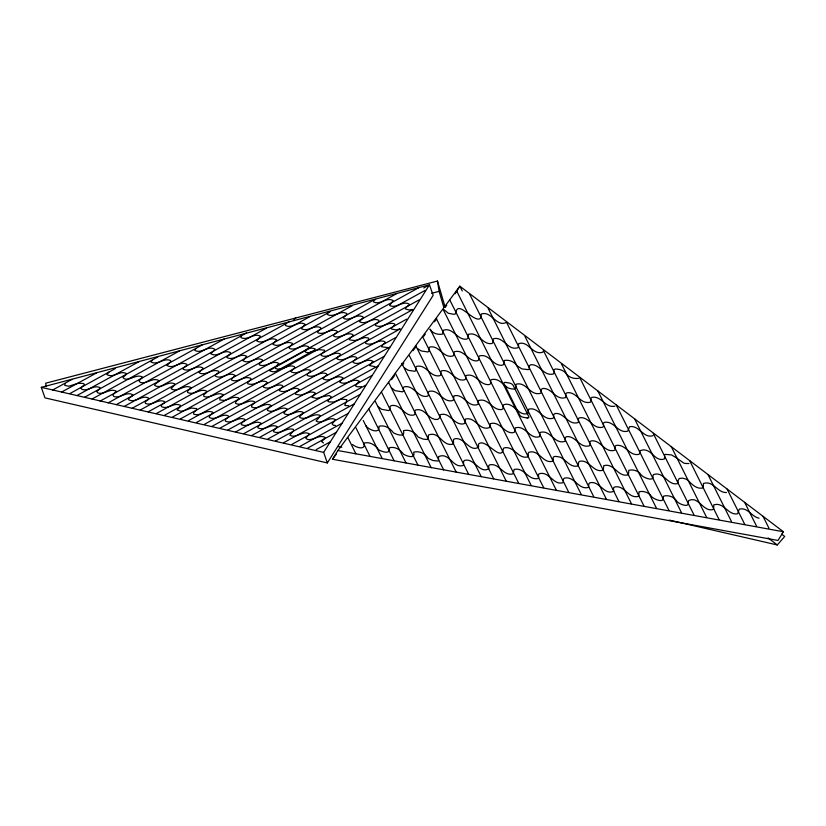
<?xml version="1.0" encoding="UTF-8"?>
<svg xmlns="http://www.w3.org/2000/svg" width="826" height="826" viewBox="0 0 826 826"><rect width="100%" height="100%" fill="white"/><g stroke="black" fill="none" stroke-linecap="round" stroke-linejoin="round"><path stroke-width="1.24" d="M615.246 448.58L615.205 449.705L614.059 450.459C603.94 452.555 600.967 439.535 591.199 440.898L589.847 441.765L590.115 444.853L589.289 445.885C579.284 448.394 575.97 435.498 566.471 436.675L565.232 437.79L565.294 440.898L564.199 441.58C553.812 443.954 550.384 429.313 540.101 432.452L539.481 436.675C529.342 439.855 525.656 424.657 515.228 427.899L514.629 432.091L512.626 432.783C503.602 433.134 500.133 420.837 490.293 423.666L489.704 427.517C479.183 431.544 475.508 416.159 465.337 419.123L464.883 423.346L463.087 423.955C453.515 425.122 449.933 411.369 440.031 414.797L439.855 417.44L437.925 419.371C428.25 420.826 425.689 407.425 415.602 410.026L414.714 411.007L415.127 414.115L413.847 415.055C404.069 416.903 401.013 403.625 391.235 405.607L390.161 406.475L389.789 409.686L388.716 410.584L381.571 409.314L377.637 406.165M639.778 452.493L639.737 453.722L638.519 454.445C628.896 456.045 625.592 443.583 615.866 445.503L614.874 446.629L615.194 448.487M543.322 350.813L543.126 351.866L541.918 352.475C531.903 354.622 528.475 340.508 518.666 343.647L518.315 347.57C507.742 351.484 503.963 336.306 493.741 338.66L492.885 339.558L492.998 342.377L492.028 343.492C482.167 345.299 478.698 331.309 468.425 334.354L467.95 338.247L466.535 339.176C456.995 340.364 453.185 326.724 443.149 330.359L442.767 334.065C438.224 335.057 432.659 333.508 430.005 329.46M332.496 459.246L337.875 450.531L459.834 286.188L783.399 531.758L778.009 540.472L332.496 459.246L336.327 454.073M455.116 293.808L459.834 286.188L462.281 291.01M327.333 462.932L323.647 452.4L429.468 284.815L433.154 295.347L327.333 462.932L44.986 397.874L41.3 387.342L429.468 284.815L423.738 287.995M506.493 322.357C496.199 327.602 491.511 310.39 481.238 314.045L480.938 317.473L480.133 318.568C473.608 322.925 457.005 298.269 455.776 313.643L454.114 314.355L448.322 313.26L443.645 309.399M65.068 383.884L64.779 385.391L68.764 386.248L78.098 383.295L83.55 383.47L84.5 384.596L80.68 388.055L82.166 389.49C88.361 391.39 93.978 384.524 100.029 387.611L100.173 388.375L96.725 391.607L98.015 393C104.386 395.024 110.168 387.673 116.363 391.245L112.832 395.004L113.854 396.501C120.328 398.793 126.326 391.121 132.635 394.673L132.625 395.613L129.228 398.07L128.402 399.588C135.02 403.8 141.721 394.456 148.566 398.029L147.999 399.701L145.18 401.87L145.417 403.418C151.984 406.34 158.014 398.4 164.57 401.56L164.725 402.469L161.421 405.122L161.4 406.619C167.854 410.047 173.925 401.901 180.419 405.318L180.233 406.753L177.115 409.975L180.636 411.183A5.503 1.776 -19.3 0 0 184.817 410.377L191.343 408.044L196.64 408.622L196.536 410.15L193.697 412.432L193.635 414.094C200.119 416.893 206.077 409.19 212.581 412.174L212.871 413.165L209.639 415.746L209.298 417.491C215.71 420.992 221.771 413.041 228.244 415.798L228.544 416.965L225.694 419.278L225.281 421.043C231.879 424.564 237.919 416.335 244.589 419.236L245.033 420.279L241.946 422.685L241.254 424.512C247.872 428.364 254.573 419.298 261.171 423.294L257.733 427.094L257.929 427.816C264.403 431.502 270.876 422.819 277.319 426.743L273.447 430.955L273.602 431.709C280.282 434.961 286.467 427.218 293.375 429.324L293.581 430.769L289.864 435.147C295.966 439.153 303.07 429.819 309.399 433.929L305.847 438.162L307.344 439.484C313.539 440.712 319.435 433.898 325.33 437.574L321.686 441.642L323.472 442.942M391.555 379.65L394.621 375.52M402.293 365.185L403.821 363.11M413.031 350.709L416.097 346.579M423.769 336.244L425.297 334.169M434.507 321.768L436.799 318.671M445.245 307.303L446.773 305.228M285.796 323.947L285.404 325.496C292.074 329.037 298.547 320.199 305.093 324.277L301.397 328.645C307.819 332.465 314.045 324.319 320.591 327.633L321.035 328.48L317.39 331.928L318.216 332.981C324.659 335.16 330.286 328.046 336.74 330.927L337.328 331.794L333.57 335.315L333.993 336.419C340.498 338.959 346.239 331.608 352.764 334.489L353.115 335.604L350.606 337.617M241.295 336.068L240.893 337.586C247.583 341.097 253.954 332.413 260.551 336.265L256.679 340.818C263.226 345.154 269.968 335.821 276.617 339.847L272.9 344.266C279.302 348.211 285.579 339.992 292.125 343.255L292.61 344.101L288.976 347.56L289.75 348.624C296.204 350.844 301.862 343.709 308.315 346.59L308.883 347.457L305.259 350.813L305.259 351.886A13.815 4.471 -19.3 0 0 308.728 352.681L319.001 349.625L324.319 350.141L324.67 351.267L320.798 354.746L321.469 355.603C327.901 358.546 333.498 351.463 339.889 353.662L340.508 354.767L337.483 357.359L336.853 358.277L337.39 359.093C343.802 362.098 349.357 354.932 355.779 357.008L356.977 358.071L352.97 361.623L353.198 362.5C359.94 366.228 366.393 357.286 372.991 361.375L369.614 365.608L374.859 366.62M669.359 520.101L777.287 544.964L784.7 536.456L781.633 534.112M382.552 344.845L381.54 346.765L387.559 347.591M293.86 319.621L295.749 318.01M195.999 348.407L194.688 350.338C201.42 354.251 207.894 345.185 214.636 349.13L214.502 350.141L210.702 353.642C217.186 358.123 223.908 348.799 230.578 352.65L230.392 353.735L226.747 357.204L228.059 358.102C234.543 360.208 240.304 352.733 246.644 356.243L242.947 360.683C249.287 364.72 255.585 356.522 262.121 359.682L262.699 360.528L259.085 363.967L259.715 365.051C266.282 367.56 272.57 359.516 278.909 363.502L275.264 367.384L275.585 368.51C282.058 371.287 287.851 363.698 294.366 366.589L294.768 367.715L290.886 371.215L291.547 372.072C297.969 374.994 303.617 367.88 310.018 370.172L310.555 371.297L307.509 373.868L306.931 374.787L307.551 375.603C314.014 378.514 319.621 371.225 326.105 373.548L327.024 374.653L322.997 378.194L323.41 379.062C330.142 382.624 336.616 373.672 343.1 377.947L339.61 381.911C345.784 386.485 352.898 377.327 359.207 381.271L355.345 385.825L357.173 386.764L361.447 386.723M350.513 337.669L349.243 339.073L349.873 339.93L354.653 340.58L358.03 339.734M108.97 372.113L106.833 374.488C113.214 378.69 119.811 370.027 126.254 373.476L126.419 374.209L122.909 377.513L124.427 378.897C130.735 380.724 136.455 373.538 142.599 377.11L139.016 380.9L140.214 382.386C146.646 384.534 152.593 376.997 158.881 380.528L158.84 381.467L155.422 383.925L154.658 385.453C161.297 389.604 167.946 380.301 174.792 383.894L175.019 384.524L171.065 388.705C177.394 393.052 184.136 384.007 190.796 387.415L190.94 388.313L187.647 390.966L187.636 392.474C194.11 395.891 200.14 387.745 206.645 391.152L206.438 392.608L203.723 394.807L203.836 396.397C210.372 399.113 216.288 391.431 222.855 394.456L223.237 395.334L219.902 398.277L219.85 399.929L224.527 400.455L228.998 398.989A5.772 1.869 -19.3 0 1 235.451 397.337A19.731 6.371 -19.3 0 1 238.776 398.029L239.096 399.02L235.864 401.591L235.513 403.325C241.915 406.846 247.965 398.896 254.449 401.642L254.8 402.768L251.94 405.101L251.486 406.867C258.187 410.615 264.857 401.395 271.341 405.576L267.263 409.603L267.459 410.336C274.067 414.229 280.768 405.163 287.376 409.118L283.948 412.917L284.123 413.64C290.597 417.357 297.05 408.694 303.524 412.566L299.662 416.769L299.807 417.533C306.436 420.785 312.682 413.083 319.569 415.158L320.085 415.685A7.248 2.344 -19.3 0 1 319.827 416.603L316.079 420.961C322.14 425.018 329.264 415.705 335.614 419.753L332.114 423.934L333.487 425.307L335.573 425.483M375.613 299.322L373.61 300.974L373.579 301.944C380.166 305.486 386.671 296.565 393.238 300.623L389.614 305.455C396.108 309.048 402.365 300.488 408.973 303.958L409.128 304.99L405.803 307.633L405.401 308.914L408.839 309.957L412.938 309.471M152.49 359.857L150.951 361.995C157.467 365.66 163.971 357.369 170.641 360.539L170.6 361.757L166.842 365.34C173.388 369.831 180.027 360.477 186.8 364.287L186.893 365.268L183.176 368.313L183.166 369.243C189.784 372.588 196.134 364.442 202.742 367.797L202.804 368.85L199.025 372.34L200.047 373.269C206.583 375.654 212.313 368.159 218.776 371.349L218.673 372.536L215.524 374.983L215.183 375.84L216.195 376.584C222.462 379.01 227.924 372.154 234.181 374.849L234.997 375.654L231.466 379.062L231.724 380.197C238.187 382.882 243.846 375.572 250.371 378.184L251.28 379.01L247.655 382.51L247.666 383.667C254.119 386.589 259.87 379.175 266.406 381.736L267.159 382.82L263.195 386.361L263.639 387.249C270.03 390.388 275.667 383.347 282.048 385.329L282.915 386.413L279.219 389.955L279.653 390.791C286.044 393.888 291.619 386.723 298.041 388.705L299.363 389.769L295.326 393.352L295.532 394.239L300.354 395.148L304.598 393.971M227.821 430.036L382.634 344.793L385.422 342.315L383.966 341.283C377.606 339.445 372.082 346.486 365.742 343.389L365.288 342.563L368.985 339.052L368.231 337.968L364.927 337.504L358.102 339.692M329.398 311.877L327.53 313.312L327.189 314.138L328.098 314.871C334.54 317.525 340.539 309.822 346.848 313.601L346.848 314.458L343.296 317.752L344.297 318.764C350.565 320.746 355.903 314.097 362.201 316.461L363.254 317.236L362.882 318.165L359.382 321.593C365.794 325.578 372.216 316.885 378.876 320.333L378.958 321.438L375.221 324.608L375.479 325.465C382.066 329.037 388.148 321.035 394.683 323.998L394.673 325.124L391.235 328.263L391.607 329.068L395.974 329.894L400.073 328.862M76.973 395.52L139.202 361.561M84.551 397.265L158.024 356.832M92.12 398.989L179.49 350.916M100.111 401.106L202.432 344.793M108.144 402.892L224.094 339.073M116.177 404.678L246.509 332.94M123.993 406.568L266.333 328.211M132.222 408.24L289.038 321.913M140.255 410.016L310.256 316.42M148.277 411.792L330.121 311.681M156.321 413.578L352.382 305.63M164.343 415.364L374.601 299.601M172.366 417.14L396.821 293.56M180.398 418.927L419.071 287.52M188.421 420.702L425.266 290.298M196.454 422.489L419.092 299.91M204.487 424.275L412.917 309.513M211.766 426.464L406.753 319.104M219.788 428.25L399.929 329.068M382.634 344.793L395.489 337.72M235.854 431.822L389.748 347.096M243.887 433.598L384.307 356.295M251.909 435.374L378.287 365.815M259.953 437.171L372.051 375.469M267.965 438.947L365.567 385.236M275.595 440.96L360.363 394.312M283.617 442.736L354.364 403.8M292.063 444.295L348.324 413.32M299.828 446.474L342.078 423.211M307.695 448.084L336.327 432.318M316.141 449.643L330.317 441.827M52.74 389.965L72.089 379.351M69.952 393.537L115.165 368.675M61.733 391.999L96.332 373.073M652.953 435.674C643.299 438.802 639.21 424.77 629.557 426.722L627.76 431.172C617.848 433.702 614.307 420.682 604.57 422.303L603.3 423.273L603.641 426.35L602.701 427.218C592.614 429.561 589.568 416.624 579.914 417.719L578.314 418.493L578.541 421.539L577.88 422.644C567.958 425.349 564.54 412.608 555.186 413.485L553.668 414.466L553.75 417.626L552.78 418.359C542.372 420.868 538.924 406.371 528.64 409.211L527.969 413.372C518.191 417.089 514.164 401.488 503.85 404.657L503.034 405.576L503.127 408.736L501.465 409.593C492.151 410.388 488.775 397.936 478.904 400.414L478.13 401.343L478.202 404.182L476.509 404.916C466.793 406.464 463.737 393.403 453.939 395.86L453.391 400.052L451.853 400.775C442.106 402.169 438.998 389.036 429.035 391.359L428.25 392.484L428.477 395.509L427.104 396.315C417.254 397.843 414.249 384.771 404.224 386.816L403.16 387.724L403.563 390.812L402.51 391.854L395.035 390.636L391.41 387.807M304.701 393.909L310.297 391.999L313.622 392.257L315.346 393.104L311.97 397.337L316.647 398.411L321.077 397.192M578.799 378.277C574.648 379.165 569.713 377.688 566.822 374.55M445.038 306.88L437.47 281.036L45.688 383.202L46.235 386.651M431.637 293.313L439.122 291.361L437.47 281.036M688.946 463.551L685.074 463.448A5.823 2.881 31.7 0 1 683.525 462.911L677.847 458.874A14.207 7.042 31.7 0 0 677.155 458.296L671.466 454.889L665.26 454.372A4.543 2.251 31.7 0 0 664.61 455.24L664.538 458.874C655.431 462.24 652.447 450.284 644.28 449.953A24.739 12.256 31.7 0 0 643.433 449.829L640.47 450.531L639.654 451.791A6.092 3.015 31.7 0 0 639.675 452.266M614.874 406.196C605.19 408.281 601.504 395.489 591.798 397.358L590.786 398.462L591.117 401.498L589.991 402.283C579.873 404.441 576.899 391.472 567.194 392.753L565.779 393.61L566.047 396.666L565.273 397.709C555.32 400.3 551.975 387.58 542.61 388.488L541.175 389.511L541.257 392.67L540.256 393.382C529.817 395.922 526.441 381.478 516.188 384.193L515.496 388.365L513.834 389.036A13.815 6.845 31.7 0 1 508.372 388.044C502.838 384.916 499.08 377.75 491.429 379.64L490.551 380.528L490.654 383.667L489.126 384.596C479.73 385.546 476.395 373.032 466.514 375.386L465.647 376.274L465.75 379.113L464.212 379.919C454.414 381.602 451.347 368.582 441.559 370.822L440.774 371.958L440.939 374.973L439.535 375.778C429.726 377.327 426.639 364.225 416.696 366.331L415.777 367.384L416.015 370.409L414.807 371.297L408.168 370.296L404.668 368.086M348.748 405.721L345.289 405.545A5.823 1.879 -19.3 0 1 344.731 405.153L346.125 402.396A14.207 4.595 -19.3 0 0 346.445 401.994L346.786 399.639L341.83 399.134A4.543 1.466 -19.3 0 0 339.785 399.67L333.663 402.004L328.893 401.911L327.602 400.858L331.546 397.13L329.522 395.675A24.739 7.992 -19.3 0 0 328.944 395.571L321.923 396.81A6.092 1.972 -19.3 0 0 321.355 397.038M726.426 492.544C717.36 492.946 713.416 480.257 703.463 483.447L703.308 487.836C697.103 489.673 692.074 484.583 688.203 480.495A7.248 3.593 31.7 0 0 686.045 479.121L682.606 478.12L679.282 478.481L678.063 480.495L678.239 483.086L677.196 483.737C667.305 485.409 663.701 470.872 653.397 474.63L652.974 475.817C654.44 482.301 643.413 477.604 641.379 475.156C638.88 470.965 633.346 469.106 628.782 470.304L628.514 474.361L627.595 475.022C617.435 476.932 614.007 462.643 603.796 465.699L603.269 470.128C593.305 473.566 589.31 458.833 579.439 461.362L578.572 462.436L578.324 465.864C570.559 468.146 566.357 460.258 560.513 457.284A19.731 9.778 31.7 0 0 555.454 456.427A5.772 2.86 31.7 0 0 553.286 459.091L553.121 461.032C543.198 464.697 539.244 449.148 528.96 452.256L528.113 453.237L528.454 455.9L527.742 456.933C517.902 459.349 513.968 445.338 503.912 447.971L503.395 448.683C501.289 462.529 486.844 439.318 479.431 443.355L478.409 444.202L478.636 447.042C469.829 453.123 464.098 436.273 454.476 438.885L453.422 439.669L453.567 443.314L452.008 444.347C441.858 445.875 439.246 430.687 428.426 435.065L428.24 439.205L427.372 439.515L423.057 439.091L418.07 437.006C414.972 432.143 409.252 429.138 403.47 430.656C405.566 437.914 396.563 434.548 393.506 432.845C390.13 428.364 384.895 424.626 378.969 426.299C380.28 434.817 368.024 429.52 365.908 425.689M337.999 446.525L341.809 447.227M337.875 450.531L783.399 531.758M41.3 387.342L323.647 452.4M759.063 518.17C751.495 516.942 748.026 506.968 739.27 509.146L737.618 513.803C728.026 515.63 724.01 501.63 713.767 504.882L713.612 509.27C703.215 513.101 698.972 495.373 688.657 500.628L688.306 501.96C689.906 508.548 678.827 504.036 676.907 501.392C674.336 496.932 668.502 494.753 663.681 496.116L663.216 497.283C664.713 503.798 653.717 499.11 651.652 496.694C649.143 492.492 643.63 490.613 639.045 491.78L638.766 495.827L637.868 496.519C627.698 498.481 624.27 484.139 614.069 487.185L613.429 488.362L613.77 491.202C604.219 495.982 599.542 480.061 589.702 482.859L588.814 483.922L588.566 487.35C578.262 490.458 574.483 475.435 564.199 478.213L563.384 479.256L563.353 482.508C553.472 486.204 549.393 470.696 539.202 473.763L538.356 474.743L538.697 477.397A5.503 2.726 31.7 0 1 536.621 478.729C527.453 479.328 523.818 467.02 514.144 469.467L513.08 473.876C503.044 476.581 499.575 462.612 489.653 464.873L488.641 465.75L488.868 468.559C480.009 474.599 474.33 457.728 464.677 460.392L463.654 461.207L463.407 465.368C452.762 469.054 449.685 451.781 438.627 456.602L438.461 460.722L437.584 461.011L433.051 460.547L428.209 458.43C425.163 453.588 419.371 450.562 413.671 452.204C415.86 459.514 406.537 455.962 403.594 454.248C400.311 449.767 394.962 446.061 389.149 447.868C390.822 455.219 381.622 451.419 378.638 449.829C375.365 445.111 369.945 441.425 363.946 443.108C366.042 451.089 355.448 447.227 352.557 444.522M768.087 537.912L777.287 544.964M417.719 348.717L421.281 350.967L427.878 351.969L429.097 351.091L428.9 348.087L429.819 347.023C439.556 345.041 442.581 357.978 452.472 356.12L453.887 355.273L453.763 352.454L454.703 351.618C464.615 349.326 467.919 361.798 477.294 360.848L478.791 359.909L478.677 356.791L479.545 355.892C489.374 353.394 492.606 365.877 501.785 365.298L503.664 364.565L504.314 360.446C508.961 359.599 514.195 361.489 516.766 365.557M516.808 365.629L521.949 368.912L528.351 369.635L529.363 368.933L529.28 365.815L530.633 364.762C540.049 363.719 543.343 376.46 553.296 374.002L554.163 373.011L553.864 369.955L555.124 369.026C559.563 369.005 564.416 370.409 566.781 374.477L631.467 503.788M762.997 516.271L768.923 528.124M744.629 502.332L756.585 526.245M727.045 488.992L744.701 524.283M707.954 474.506L731.454 521.485M693.954 514.846L653.221 433.361M681.471 512.636L634.688 419.04M668.946 510.416L616.186 404.885M656.463 508.207L597.838 390.946M643.97 505.997L579.697 377.472M543.704 351.102L618.963 501.568M524.995 336.492L606.46 499.348M506.575 322.419L593.657 496.519M488.156 308.356L581.174 494.299M469.705 294.262L568.66 492.089M456.458 290.525L556.166 489.88M449.902 300.189L543.673 487.67M443.345 309.843L531.19 485.451M436.789 319.486L518.697 483.241M430.212 329.151L506.183 481.031M422.695 336.832L493.7 478.822M481.217 476.612L415.736 345.66M468.796 474.568L409.366 355.696M401.839 363.368L456.231 472.193M443.727 469.973L395.344 373.166M431.234 467.764L388.55 382.335M417.915 465.069L381.478 392.133M394.064 460.732L368.84 409.19M689.607 460.547L719.105 519.606M671.28 446.639L706.633 517.406M561.432 363.75L566.781 374.477M375.376 401.57L406.01 462.911M363.254 420.475L382.056 458.193M347.922 437.708L355.903 453.804M355.861 427.62L369.976 456.334M439.122 291.361L443.81 307.365M271.764 369.129L270.969 369.573A3.015 0.971 -19.3 0 0 270.381 371.132L273.076 371.731A3.015 0.971 -19.3 0 0 277.009 370.771L313.963 350.43A3.015 0.971 -19.3 0 0 314.84 348.768L312.114 348.159A3.015 0.971 -19.3 0 0 308.366 348.985L271.764 369.129M527.246 417.987L523.054 417.244A3.015 1.497 31.7 0 1 519.637 414.962L504.015 383.729A3.015 1.497 31.7 0 1 505.626 382.397L509.879 383.15A3.015 1.497 31.7 0 1 513.245 385.566L528.692 416.428A3.015 1.497 31.7 0 1 527.246 417.987"/></g></svg>
